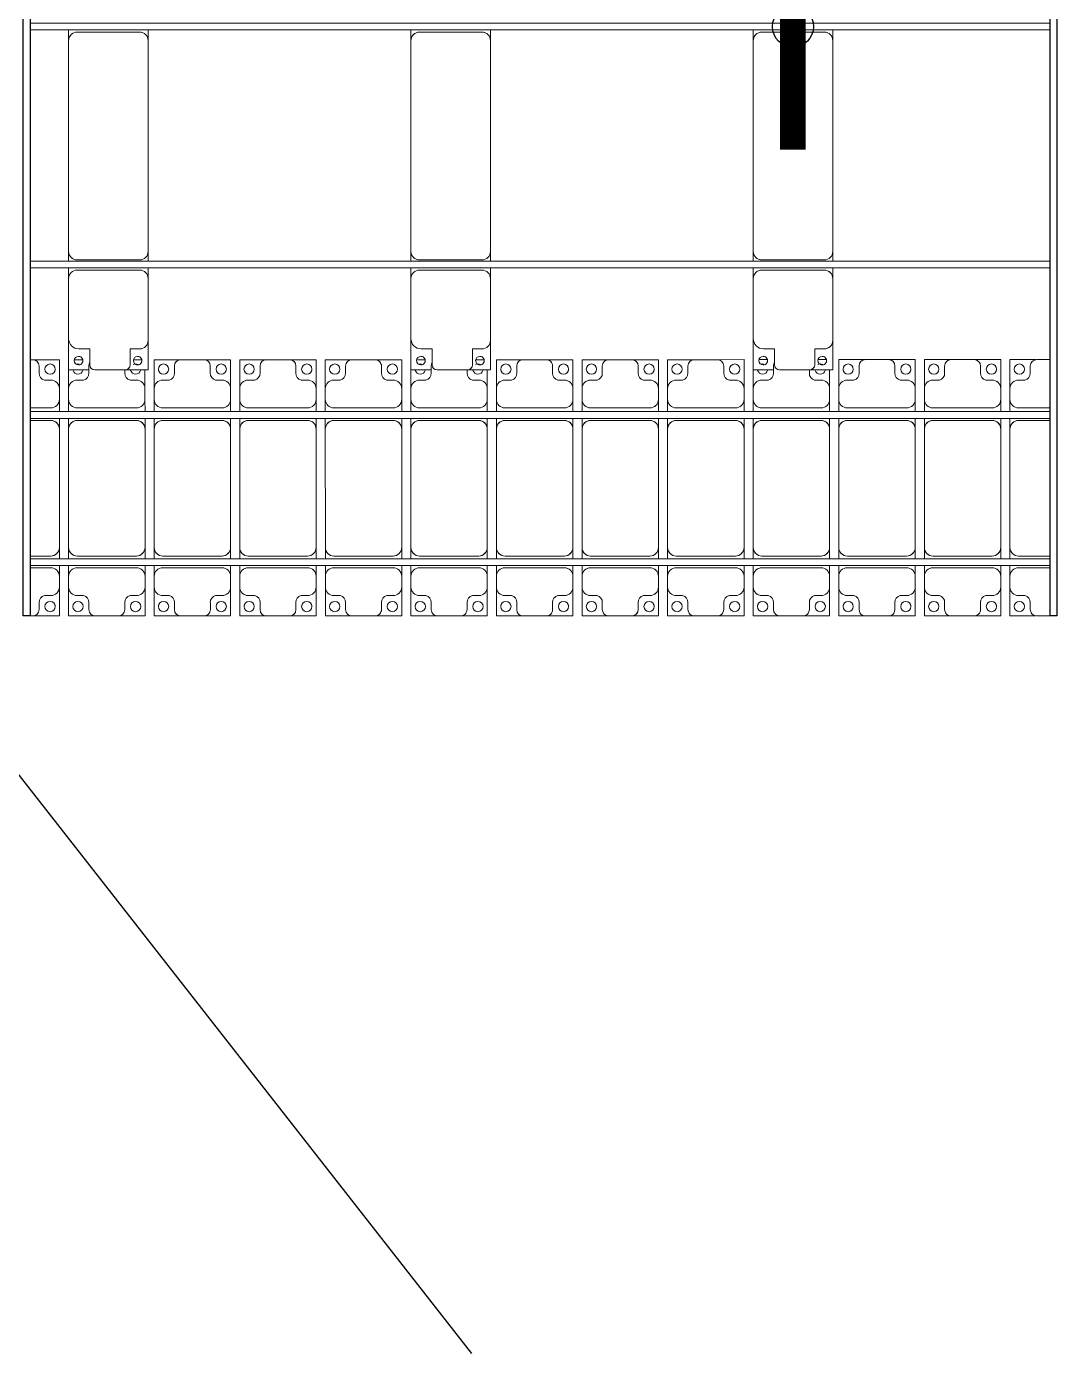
# Model space of a CAD drawing. Header units: millimetres. Extents: x -496478 to -186190, y -204059 to -87354.
# Drawn here: x -477212 to -471212, y -204059 to -196310 of the extents above; entities that cross this region are included whole.
import ezdxf

# ---------------------------------------------------------------- set-up
doc = ezdxf.new("R2010")
doc.units = ezdxf.units.MM
for name, color, linetype, lineweight in [('A-DETL-MBND', 5, 'Continuous', 9), ('A-GENM', 13, 'Continuous', 9), ('S-BEAM', 12, 'Continuous', 9)]:
    doc.layers.add(name, color=color, linetype=linetype, lineweight=lineweight)
doc.layers.add('GC-DAY NEO', color=5, linetype='Continuous')
doc.layers.add('GC-HOP 40x60 GIA CUONG', color=1, linetype='Continuous')

# ---------------------------------------------------------------- blocks, each defined once
blk = doc.blocks.new('Dai phaodi lai - DẢI PHAO ĐI LẠI-20747-BỐ TRÍ KHUNG KẾT CẤU BÈ PIN 01')
at = {"layer": 'A-DETL-MBND', "color": 8}
for p, q in [((11566.9, 748.4), (11551.5, 748.4)), ((11566.9, 748.4), (11723.2, 748.4)), ((11604.9, 670.7), (11604.9, 710.4)), ((11723.2, 748.4), (11723.2, 579.3)), ((11810.6, 748.4), (11860.3, 748.4)), ((11895.1, 710.4), (11895.1, 670.7)), ((12155.5, 748.4), (12204.8, 748.4)), ((12276.8, 748.4), (12433.1, 748.4)), ((12276.8, 579.3), (12276.8, 748.4)), ((12395.1, 710.4), (12395.1, 670.7)), ((12566.9, 748.4), (12433.1, 748.4)), ((12566.9, 748.4), (12723.2, 748.4)), ((12604.9, 670.7), (12604.9, 710.4)), ((12723.2, 748.4), (12723.2, 579.3)), ((12776.8, 748.4), (12933.1, 748.4)), ((12776.8, 579.3), (12776.8, 748.4)), ((12895.1, 710.4), (12895.1, 670.7)), ((13066.9, 748.4), (12933.1, 748.4)), ((13066.9, 748.4), (13223.2, 748.4)), ((13104.9, 670.7), (13104.9, 710.4)), ((13223.2, 748.4), (13223.2, 579.3)), ((13276.8, 748.4), (13433.1, 748.4)), ((13276.8, 579.3), (13276.8, 748.4)), ((13395.1, 710.4), (13395.1, 670.7)), ((13566.9, 748.4), (13433.1, 748.4)), ((13566.9, 748.4), (13723.2, 748.4)), ((13604.9, 670.7), (13604.9, 710.4)), ((13723.2, 748.4), (13723.2, 579.3)), ((13815.5, 748.4), (13860.3, 748.4)), ((13895.1, 710.4), (13895.1, 670.7)), ((14155.5, 748.4), (14204.8, 748.4)), ((14276.8, 748.4), (14433.1, 748.4)), ((14276.8, 579.3), (14276.8, 748.4)), ((14395.1, 710.4), (14395.1, 670.7)), ((14566.9, 748.4), (14433.1, 748.4)), ((14566.9, 748.4), (14723.2, 748.4)), ((14604.9, 670.7), (14604.9, 710.4)), ((14723.2, 748.4), (14723.2, 579.3)), ((14776.8, 748.4), (14933.1, 748.4)), ((14776.8, 579.3), (14776.8, 748.4)), ((14895.1, 710.4), (14895.1, 670.7)), ((15066.9, 748.4), (14933.1, 748.4)), ((15066.9, 748.4), (15223.2, 748.4)), ((15104.9, 670.7), (15104.9, 710.4)), ((15223.2, 748.4), (15223.2, 579.3)), ((15276.8, 748.4), (15433.1, 748.4)), ((15276.8, 579.3), (15276.8, 748.4)), ((15395.1, 710.4), (15395.1, 670.7)), ((15566.9, 748.4), (15433.1, 748.4)), ((15566.9, 748.4), (15723.2, 748.4)), ((15604.9, 670.7), (15604.9, 710.4)), ((15723.2, 748.4), (15723.2, 579.3)), ((15810.6, 748.4), (15860.3, 748.4)), ((15895.1, 710.4), (15895.1, 670.7)), ((16155.5, 748.4), (16204.8, 748.4)), ((16276.8, 748.4), (16433.1, 748.4)), ((16276.8, 579.3), (16276.8, 748.4)), ((16395.1, 710.4), (16395.1, 670.7)), ((16566.9, 748.4), (16433.1, 748.4)), ((16566.9, 748.4), (16723.2, 748.4)), ((16604.9, 670.7), (16604.9, 710.4)), ((16723.2, 748.4), (16723.2, 579.3)), ((16776.8, 748.4), (16933.1, 748.4)), ((16776.8, 579.3), (16776.8, 748.4)), ((16895.1, 710.4), (16895.1, 670.7)), ((17066.9, 748.4), (16933.1, 748.4)), ((17066.9, 748.4), (17223.2, 748.4)), ((17104.9, 670.7), (17104.9, 710.4)), ((17223.2, 748.4), (17223.2, 579.3)), ((17276.8, 748.4), (17428.8, 748.4)), ((17276.8, 579.3), (17276.8, 748.4)), ((17395.1, 710.4), (17395.1, 670.7)), ((17511.5, 748.4), (17433.1, 748.4)), ((11673.2, 629.3), (11635.7, 629.3)), ((11776.8, 579.3), (11776.8, 689.1)), ((11864.3, 629.3), (11826.8, 629.3)), ((12104.9, 670.7), (12104.9, 689.1)), ((12173.2, 629.3), (12135.7, 629.3)), ((12223.2, 690.5), (12223.2, 579.3)), ((12364.3, 629.3), (12326.8, 629.3)), ((12673.2, 629.3), (12635.7, 629.3)), ((12864.3, 629.3), (12826.8, 629.3)), ((13173.2, 629.3), (13135.7, 629.3)), ((13364.3, 629.3), (13326.8, 629.3)), ((13673.2, 629.3), (13635.7, 629.3)), ((13776.8, 579.3), (13776.8, 689.1)), ((13864.3, 629.3), (13826.8, 629.3)), ((14104.9, 670.7), (14104.9, 689.1)), ((14173.2, 629.3), (14135.7, 629.3)), ((14223.2, 690.5), (14223.2, 579.3)), ((14364.3, 629.3), (14326.8, 629.3)), ((14673.2, 629.3), (14635.7, 629.3)), ((14864.3, 629.3), (14826.8, 629.3)), ((15173.2, 629.3), (15135.7, 629.3)), ((15364.3, 629.3), (15326.8, 629.3)), ((15673.2, 629.3), (15635.7, 629.3)), ((15776.8, 579.3), (15776.8, 689.1)), ((15864.3, 629.3), (15826.8, 629.3)), ((16104.9, 670.7), (16104.9, 689.1)), ((16173.2, 629.3), (16135.7, 629.3)), ((16223.2, 690.5), (16223.2, 579.3)), ((16364.3, 629.3), (16326.8, 629.3)), ((16673.2, 629.3), (16635.7, 629.3)), ((16864.3, 629.3), (16826.8, 629.3)), ((17173.2, 629.3), (17135.7, 629.3)), ((17364.3, 629.3), (17326.8, 629.3)), ((11723.2, 516.7), (11723.2, 579.3)), ((11776.8, 579.3), (11776.8, 516.7)), ((12223.2, 516.7), (12223.2, 579.3)), ((12276.8, 579.3), (12276.8, 516.7)), ((12723.2, 516.7), (12723.2, 579.3)), ((12776.8, 579.3), (12776.8, 516.7)), ((13223.2, 516.7), (13223.2, 579.3)), ((13276.8, 579.3), (13276.8, 516.7)), ((13723.2, 516.7), (13723.2, 579.3)), ((13776.8, 579.3), (13776.8, 516.7)), ((14223.2, 516.7), (14223.2, 579.3)), ((14276.8, 579.3), (14276.8, 516.7)), ((14723.2, 516.7), (14723.2, 579.3)), ((14776.8, 579.3), (14776.8, 516.7)), ((15223.2, 516.7), (15223.2, 579.3)), ((15276.8, 579.3), (15276.8, 516.7)), ((15723.2, 516.7), (15723.2, 579.3)), ((15776.8, 579.3), (15776.8, 516.7)), ((16223.2, 516.7), (16223.2, 579.3)), ((16276.8, 579.3), (16276.8, 516.7)), ((16723.2, 516.7), (16723.2, 579.3)), ((16776.8, 579.3), (16776.8, 516.7)), ((17223.2, 516.7), (17223.2, 579.3)), ((17276.8, 579.3), (17276.8, 516.7)), ((11551.5, 466.7), (11673.2, 466.7)), ((11723.2, 516.7), (11723.2, 445.6)), ((11776.8, 445.6), (11776.8, 516.7)), ((11826.8, 466.7), (12173.2, 466.7)), ((12223.2, 516.7), (12223.2, 445.6)), ((12276.8, 445.6), (12276.8, 516.7)), ((12326.8, 466.7), (12673.2, 466.7)), ((12723.2, 516.7), (12723.2, 445.6)), ((12776.8, 445.6), (12776.8, 516.7)), ((12826.8, 466.7), (13173.2, 466.7)), ((13223.2, 516.7), (13223.2, 445.6)), ((13276.8, 445.6), (13276.8, 516.7)), ((13326.8, 466.7), (13673.2, 466.7)), ((13723.2, 516.7), (13723.2, 445.6)), ((13776.8, 445.6), (13776.8, 516.7)), ((13826.8, 466.7), (14173.2, 466.7)), ((14223.2, 516.7), (14223.2, 445.6)), ((14276.8, 445.6), (14276.8, 516.7)), ((14326.8, 466.7), (14673.2, 466.7)), ((14723.2, 516.7), (14723.2, 445.6)), ((14776.8, 445.6), (14776.8, 516.7)), ((14826.8, 466.7), (15173.2, 466.7)), ((15223.2, 516.7), (15223.2, 445.6)), ((15276.8, 445.6), (15276.8, 516.7)), ((15326.8, 466.7), (15673.2, 466.7)), ((15723.2, 516.7), (15723.2, 445.6)), ((15776.8, 445.6), (15776.8, 516.7)), ((15826.8, 466.7), (16173.2, 466.7)), ((16223.2, 516.7), (16223.2, 445.6)), ((16276.8, 445.6), (16276.8, 516.7)), ((16326.8, 466.7), (16673.2, 466.7)), ((16723.2, 516.7), (16723.2, 445.6)), ((16776.8, 445.6), (16776.8, 516.7)), ((16826.8, 466.7), (17173.2, 466.7)), ((17223.2, 516.7), (17223.2, 445.6)), ((17276.8, 445.6), (17276.8, 516.7)), ((17326.8, 466.7), (17511.5, 466.7)), ((11673.2, 393.3), (11551.5, 393.3)), ((11723.2, 405.6), (11723.2, 343.3)), ((11776.8, 343.3), (11776.8, 405.6)), ((12173.2, 393.3), (11826.8, 393.3)), ((12223.2, 405.6), (12223.2, 343.3)), ((12276.8, 343.3), (12276.8, 405.6)), ((12673.2, 393.3), (12326.8, 393.3)), ((12723.2, 405.6), (12723.2, 343.3)), ((12776.8, 343.3), (12776.8, 405.6)), ((13173.2, 393.3), (12826.8, 393.3)), ((13223.2, 405.6), (13223.2, 343.3)), ((13276.8, 343.3), (13276.8, 405.6)), ((13673.2, 393.3), (13326.8, 393.3)), ((13723.2, 405.6), (13723.2, 343.3)), ((13776.8, 343.3), (13776.8, 405.6)), ((14173.2, 393.3), (13826.8, 393.3)), ((14223.2, 405.6), (14223.2, 343.3)), ((14276.8, 343.3), (14276.8, 405.6)), ((14673.2, 393.3), (14326.8, 393.3)), ((14723.2, 405.6), (14723.2, 343.3)), ((14776.8, 343.3), (14776.8, 405.6)), ((15173.2, 393.3), (14826.8, 393.3)), ((15223.2, 405.6), (15223.2, 343.3)), ((15276.8, 343.3), (15276.8, 405.6)), ((15673.2, 393.3), (15326.8, 393.3)), ((15723.2, 405.6), (15723.2, 343.3)), ((15776.8, 343.3), (15776.8, 405.6)), ((16173.2, 393.3), (15826.8, 393.3)), ((16223.2, 405.6), (16223.2, 343.3)), ((16276.8, 343.3), (16276.8, 405.6)), ((16673.2, 393.3), (16326.8, 393.3)), ((16723.2, 405.6), (16723.2, 343.3)), ((16776.8, 343.3), (16776.8, 405.6)), ((17173.2, 393.3), (16826.8, 393.3)), ((17223.2, 405.6), (17223.2, 343.3)), ((17276.8, 343.3), (17276.8, 405.6)), ((17511.5, 393.3), (17326.8, 393.3)), ((11723.2, -348.3), (11723.2, 343.3)), ((11776.8, 343.3), (11776.8, -348.3)), ((12223.2, -348.3), (12223.2, 343.3)), ((12276.8, 343.3), (12276.8, -348.3)), ((12723.2, -348.3), (12723.2, 343.3)), ((12776.8, 343.3), (12776.8, -348.3)), ((13223.2, -348.3), (13223.2, 343.3)), ((13276.8, 343.3), (13276.8, -348.3)), ((13723.2, -348.3), (13723.2, 343.3)), ((13776.8, 343.3), (13776.8, -348.3)), ((14223.2, -348.3), (14223.2, 343.3)), ((14276.8, 343.3), (14276.8, -348.3)), ((14723.2, -348.3), (14723.2, 343.3)), ((14776.8, 343.3), (14776.8, -348.3)), ((15223.2, -348.3), (15223.2, 343.3)), ((15276.8, 343.3), (15276.8, -348.3)), ((15723.2, -348.3), (15723.2, 343.3)), ((15776.8, 343.3), (15776.8, -348.3)), ((16223.2, -348.3), (16223.2, 343.3)), ((16276.8, 343.3), (16276.8, -348.3)), ((16723.2, -348.3), (16723.2, 343.3)), ((16776.8, 343.3), (16776.8, -348.3)), ((17223.2, -348.3), (17223.2, 343.3)), ((17276.8, 343.3), (17276.8, -348.3)), ((11723.2, -348.3), (11723.2, -414.4)), ((11776.8, -414.4), (11776.8, -348.3)), ((12223.2, -348.3), (12223.2, -414.4)), ((12276.8, -414.4), (12276.8, -348.3)), ((12723.2, -348.3), (12723.2, -414.4)), ((12776.8, -414.4), (12776.8, -348.3)), ((13223.2, -348.3), (13223.2, -414.4)), ((13276.8, -414.4), (13276.8, -348.3)), ((13723.2, -348.3), (13723.2, -414.4)), ((13776.8, -414.4), (13776.8, -348.3)), ((14223.2, -348.3), (14223.2, -414.4)), ((14276.8, -414.4), (14276.8, -348.3)), ((14723.2, -348.3), (14723.2, -414.4)), ((14776.8, -414.4), (14776.8, -348.3)), ((15223.2, -348.3), (15223.2, -414.4)), ((15276.8, -414.4), (15276.8, -348.3)), ((15723.2, -348.3), (15723.2, -414.4)), ((15776.8, -414.4), (15776.8, -348.3)), ((16223.2, -348.3), (16223.2, -414.4)), ((16276.8, -414.4), (16276.8, -348.3)), ((16723.2, -348.3), (16723.2, -414.4)), ((16776.8, -414.4), (16776.8, -348.3)), ((17223.2, -348.3), (17223.2, -414.4)), ((17276.8, -414.4), (17276.8, -348.3)), ((11551.5, -398.3), (11673.2, -398.3)), ((11723.2, -454.4), (11723.2, -516.7)), ((11776.8, -516.7), (11776.8, -454.4)), ((11826.8, -398.3), (12173.2, -398.3)), ((12223.2, -454.4), (12223.2, -516.7)), ((12276.8, -516.7), (12276.8, -454.4)), ((12326.8, -398.3), (12673.2, -398.3)), ((12723.2, -454.4), (12723.2, -516.7)), ((12776.8, -516.7), (12776.8, -454.4)), ((12826.8, -398.3), (13173.2, -398.3)), ((13223.2, -454.4), (13223.2, -516.7)), ((13276.8, -516.7), (13276.8, -454.4)), ((13326.8, -398.3), (13673.2, -398.3)), ((13723.2, -454.4), (13723.2, -516.7)), ((13776.8, -516.7), (13776.8, -454.4)), ((13826.8, -398.3), (14173.2, -398.3)), ((14223.2, -454.4), (14223.2, -516.7)), ((14276.8, -516.7), (14276.8, -454.4)), ((14326.8, -398.3), (14673.2, -398.3)), ((14723.2, -454.4), (14723.2, -516.7)), ((14776.8, -516.7), (14776.8, -454.4)), ((14826.8, -398.3), (15173.2, -398.3)), ((15223.2, -454.4), (15223.2, -516.7)), ((15276.8, -516.7), (15276.8, -454.4)), ((15326.8, -398.3), (15673.2, -398.3)), ((15723.2, -454.4), (15723.2, -516.7)), ((15776.8, -516.7), (15776.8, -454.4)), ((15826.8, -398.3), (16173.2, -398.3)), ((16223.2, -454.4), (16223.2, -516.7)), ((16276.8, -516.7), (16276.8, -454.4)), ((16326.8, -398.3), (16673.2, -398.3)), ((16723.2, -454.4), (16723.2, -516.7)), ((16776.8, -516.7), (16776.8, -454.4)), ((16826.8, -398.3), (17173.2, -398.3)), ((17223.2, -454.4), (17223.2, -516.7)), ((17276.8, -516.7), (17276.8, -454.4)), ((17326.8, -398.3), (17511.5, -398.3)), ((11673.2, -466.7), (11551.5, -466.7)), ((11723.2, -579.3), (11723.2, -516.7)), ((11776.8, -516.7), (11776.8, -579.3)), ((12173.2, -466.7), (11826.8, -466.7)), ((12223.2, -579.3), (12223.2, -516.7)), ((12276.8, -516.7), (12276.8, -579.3)), ((12673.2, -466.7), (12326.8, -466.7)), ((12723.2, -579.3), (12723.2, -516.7)), ((12776.8, -516.7), (12776.8, -579.3)), ((13173.2, -466.7), (12826.8, -466.7)), ((13223.2, -579.3), (13223.2, -516.7)), ((13276.8, -516.7), (13276.8, -579.3)), ((13673.2, -466.7), (13326.8, -466.7)), ((13723.2, -579.3), (13723.2, -516.7)), ((13776.8, -516.7), (13776.8, -579.3)), ((14173.2, -466.7), (13826.8, -466.7)), ((14223.2, -579.3), (14223.2, -516.7)), ((14276.8, -516.7), (14276.8, -579.3)), ((14673.2, -466.7), (14326.8, -466.7)), ((14723.2, -579.3), (14723.2, -516.7)), ((14776.8, -516.7), (14776.8, -579.3)), ((15173.2, -466.7), (14826.8, -466.7)), ((15223.2, -579.3), (15223.2, -516.7)), ((15276.8, -516.7), (15276.8, -579.3)), ((15673.2, -466.7), (15326.8, -466.7)), ((15723.2, -579.3), (15723.2, -516.7)), ((15776.8, -516.7), (15776.8, -579.3)), ((16173.2, -466.7), (15826.8, -466.7)), ((16223.2, -579.3), (16223.2, -516.7)), ((16276.8, -516.7), (16276.8, -579.3)), ((16673.2, -466.7), (16326.8, -466.7)), ((16723.2, -579.3), (16723.2, -516.7)), ((16776.8, -516.7), (16776.8, -579.3)), ((17173.2, -466.7), (16826.8, -466.7)), ((17223.2, -579.3), (17223.2, -516.7)), ((17276.8, -516.7), (17276.8, -579.3)), ((17511.5, -466.7), (17326.8, -466.7)), ((11723.2, -579.3), (11723.2, -748.4)), ((11776.8, -748.4), (11776.8, -579.3)), ((12223.2, -579.3), (12223.2, -748.4)), ((12276.8, -748.4), (12276.8, -579.3)), ((12723.2, -579.3), (12723.2, -748.4)), ((12776.8, -748.4), (12776.8, -579.3)), ((13223.2, -579.3), (13223.2, -748.4)), ((13276.8, -748.4), (13276.8, -579.3)), ((13723.2, -579.3), (13723.2, -748.4)), ((13776.8, -748.4), (13776.8, -579.3)), ((14223.2, -579.3), (14223.2, -748.4)), ((14276.8, -748.4), (14276.8, -579.3)), ((14723.2, -579.3), (14723.2, -748.4)), ((14776.8, -748.4), (14776.8, -579.3)), ((15223.2, -579.3), (15223.2, -748.4)), ((15276.8, -748.4), (15276.8, -579.3)), ((15723.2, -579.3), (15723.2, -748.4)), ((15776.8, -748.4), (15776.8, -579.3)), ((16223.2, -579.3), (16223.2, -748.4)), ((16276.8, -748.4), (16276.8, -579.3)), ((16723.2, -579.3), (16723.2, -748.4)), ((16776.8, -748.4), (16776.8, -579.3)), ((17223.2, -579.3), (17223.2, -748.4)), ((17276.8, -748.4), (17276.8, -579.3)), ((11604.9, -710.4), (11604.9, -670.7)), ((11635.7, -629.3), (11673.2, -629.3)), ((11826.8, -629.3), (11864.3, -629.3)), ((11895.1, -670.7), (11895.1, -710.4)), ((12104.9, -710.4), (12104.9, -670.7)), ((12135.7, -629.3), (12173.2, -629.3)), ((12326.8, -629.3), (12364.3, -629.3)), ((12395.1, -670.7), (12395.1, -710.4)), ((12604.9, -710.4), (12604.9, -670.7)), ((12635.7, -629.3), (12673.2, -629.3)), ((12826.8, -629.3), (12864.3, -629.3)), ((12895.1, -670.7), (12895.1, -710.4)), ((13104.9, -710.4), (13104.9, -670.7)), ((13135.7, -629.3), (13173.2, -629.3)), ((13326.8, -629.3), (13364.3, -629.3)), ((13395.1, -670.7), (13395.1, -710.4)), ((13604.9, -710.4), (13604.9, -670.7)), ((13635.7, -629.3), (13673.2, -629.3)), ((13826.8, -629.3), (13864.3, -629.3)), ((13895.1, -670.7), (13895.1, -710.4)), ((14104.9, -710.4), (14104.9, -670.7)), ((14135.7, -629.3), (14173.2, -629.3)), ((14326.8, -629.3), (14364.3, -629.3)), ((14395.1, -670.7), (14395.1, -710.4)), ((14604.9, -710.4), (14604.9, -670.7)), ((14635.7, -629.3), (14673.2, -629.3)), ((14826.8, -629.3), (14864.3, -629.3)), ((14895.1, -670.7), (14895.1, -710.4)), ((15104.9, -710.4), (15104.9, -670.7)), ((15135.7, -629.3), (15173.2, -629.3)), ((15326.8, -629.3), (15364.3, -629.3)), ((15395.1, -670.7), (15395.1, -710.4)), ((15604.9, -710.4), (15604.9, -670.7)), ((15635.7, -629.3), (15673.2, -629.3)), ((15826.8, -629.3), (15864.3, -629.3)), ((15895.1, -670.7), (15895.1, -710.4)), ((16104.9, -710.4), (16104.9, -670.7)), ((16135.7, -629.3), (16173.2, -629.3)), ((16326.8, -629.3), (16364.3, -629.3)), ((16395.1, -670.7), (16395.1, -710.4)), ((16604.9, -710.4), (16604.9, -670.7)), ((16635.7, -629.3), (16673.2, -629.3)), ((16826.8, -629.3), (16864.3, -629.3)), ((16895.1, -670.7), (16895.1, -710.4)), ((17104.9, -710.4), (17104.9, -670.7)), ((17135.7, -629.3), (17173.2, -629.3)), ((17326.8, -629.3), (17364.3, -629.3)), ((17395.1, -670.7), (17395.1, -710.4)), ((11551.5, -748.4), (11566.9, -748.4)), ((11723.2, -748.4), (11566.9, -748.4)), ((11933.1, -748.4), (11776.8, -748.4)), ((11933.1, -748.4), (12066.9, -748.4)), ((12223.2, -748.4), (12066.9, -748.4)), ((12433.1, -748.4), (12276.8, -748.4)), ((12433.1, -748.4), (12566.9, -748.4)), ((12723.2, -748.4), (12566.9, -748.4)), ((12933.1, -748.4), (12776.8, -748.4)), ((12933.1, -748.4), (13066.9, -748.4)), ((13223.2, -748.4), (13066.9, -748.4)), ((13433.1, -748.4), (13276.8, -748.4)), ((13433.1, -748.4), (13566.9, -748.4)), ((13723.2, -748.4), (13566.9, -748.4)), ((13933.1, -748.4), (13776.8, -748.4)), ((13933.1, -748.4), (14066.9, -748.4)), ((14223.2, -748.4), (14066.9, -748.4)), ((14433.1, -748.4), (14276.8, -748.4)), ((14433.1, -748.4), (14566.9, -748.4)), ((14723.2, -748.4), (14566.9, -748.4)), ((14933.1, -748.4), (14776.8, -748.4)), ((14933.1, -748.4), (15066.9, -748.4)), ((15223.2, -748.4), (15066.9, -748.4)), ((15433.1, -748.4), (15276.8, -748.4)), ((15433.1, -748.4), (15566.9, -748.4)), ((15723.2, -748.4), (15566.9, -748.4)), ((15933.1, -748.4), (15776.8, -748.4)), ((15933.1, -748.4), (16066.9, -748.4)), ((16223.2, -748.4), (16066.9, -748.4)), ((16433.1, -748.4), (16276.8, -748.4)), ((16433.1, -748.4), (16566.9, -748.4)), ((16723.2, -748.4), (16566.9, -748.4)), ((16933.1, -748.4), (16776.8, -748.4)), ((16933.1, -748.4), (17066.9, -748.4)), ((17223.2, -748.4), (17066.9, -748.4)), ((17428.8, -748.4), (17276.8, -748.4)), ((17433.1, -748.4), (17511.5, -748.4))]:
    blk.add_line(p, q, dxfattribs=at)
for centre, radius, start, end in [((11566.9, 710.4), 38, 0, 90), ((11566.9, 710.4), 38, 30, 90), ((11668.4, 693.3), 30, 90, 270), ((11668.4, 693.3), 30, 270, 90), ((11831.6, 693.3), 30, 90, 105), ((11831.6, 693.3), 30, 75, 90), ((11933.1, 710.4), 38, 150.2202, 180), ((12168.4, 693.3), 30, 90, 120), ((12168.4, 693.3), 30, 60, 90), ((12331.6, 693.3), 30, 90, 270), ((12331.6, 693.3), 30, 270, 90), ((12433.1, 710.4), 38, 90, 180), ((12433.1, 710.4), 38, 90, 150), ((12566.9, 710.4), 38, 0, 90), ((12566.9, 710.4), 38, 30, 90), ((12668.4, 693.3), 30, 90, 270), ((12668.4, 693.3), 30, 270, 90), ((12831.6, 693.3), 30, 90, 270), ((12831.6, 693.3), 30, 270, 90), ((12933.1, 710.4), 38, 90, 180), ((12933.1, 710.4), 38, 90, 150), ((13066.9, 710.4), 38, 0, 90), ((13066.9, 710.4), 38, 30, 90), ((13168.4, 693.3), 30, 90, 270), ((13168.4, 693.3), 30, 270, 90), ((13331.6, 693.3), 30, 90, 270), ((13331.6, 693.3), 30, 270, 90), ((13433.1, 710.4), 38, 90, 180), ((13433.1, 710.4), 38, 90, 150), ((13566.9, 710.4), 38, 360, 90), ((13566.9, 710.4), 38, 30, 90), ((13668.4, 693.3), 30, 90, 270), ((13668.4, 693.3), 30, 270, 90), ((13831.6, 693.3), 30, 90, 105), ((13831.6, 693.3), 30, 75, 90), ((13933.1, 710.4), 38, 150.2202, 180), ((14168.4, 693.3), 30, 90, 120), ((14168.4, 693.3), 30, 60, 90), ((14331.6, 693.3), 30, 90, 270), ((14331.6, 693.3), 30, 270, 90), ((14433.1, 710.4), 38, 90, 180), ((14433.1, 710.4), 38, 90, 150), ((14566.9, 710.4), 38, 360, 90), ((14566.9, 710.4), 38, 30, 90), ((14668.4, 693.3), 30, 90, 270), ((14668.4, 693.3), 30, 270, 90), ((14831.6, 693.3), 30, 90, 270), ((14831.6, 693.3), 30, 270, 90), ((14933.1, 710.4), 38, 90, 180), ((14933.1, 710.4), 38, 90, 150), ((15066.9, 710.4), 38, 0, 90), ((15066.9, 710.4), 38, 30, 90), ((15168.4, 693.3), 30, 90, 270), ((15168.4, 693.3), 30, 270, 90), ((15331.6, 693.3), 30, 90, 270), ((15331.6, 693.3), 30, 270, 90), ((15433.1, 710.4), 38, 90, 180), ((15433.1, 710.4), 38, 90, 150), ((15566.9, 710.4), 38, 0, 90), ((15566.9, 710.4), 38, 30, 90), ((15668.4, 693.3), 30, 90, 270), ((15668.4, 693.3), 30, 270, 90), ((15831.6, 693.3), 30, 90, 106.92228), ((15831.6, 693.3), 30, 75, 90), ((15933.1, 710.4), 38, 150.2202, 180), ((16168.4, 693.3), 30, 90, 120), ((16168.4, 693.3), 30, 60, 90), ((16331.6, 693.3), 30, 90, 270), ((16331.6, 693.3), 30, 270, 90), ((16433.1, 710.4), 38, 90, 180), ((16433.1, 710.4), 38, 90, 150), ((16566.9, 710.4), 38, 0, 90), ((16566.9, 710.4), 38, 30, 90), ((16668.4, 693.3), 30, 90, 270), ((16668.4, 693.3), 30, 270, 90), ((16831.6, 693.3), 30, 90, 270), ((16831.6, 693.3), 30, 270, 90), ((16933.1, 710.4), 38, 90, 180), ((16933.1, 710.4), 38, 90, 150), ((17066.9, 710.4), 38, 0, 90), ((17066.9, 710.4), 38, 30, 90), ((17168.4, 693.3), 30, 90, 270), ((17168.4, 693.3), 30, 270, 90), ((17331.6, 693.3), 30, 90, 270), ((17331.6, 693.3), 30, 270, 90), ((17433.1, 710.4), 38, 90, 180), ((17433.1, 710.4), 38, 96.50402, 150), ((11644.8, 668.2), 40, 176.49193, 256.81146), ((11673.2, 579.3), 50, 360, 90), ((11673.2, 579.3), 50, 45, 90), ((11668.4, 693.3), 30, 345, 0), ((11826.8, 579.3), 50, 90, 180), ((11826.8, 579.3), 50, 90, 135), ((11831.6, 693.3), 30, 195, 270), ((11831.6, 693.3), 30, 270, 345), ((11855.2, 668.2), 40, 283.18854, 3.50807), ((12144.8, 668.2), 40, 176.49193, 256.81146), ((12168.4, 693.3), 30, 195, 270), ((12168.4, 693.3), 30, 270, 345), ((12173.2, 579.3), 50, 360, 90), ((12173.2, 579.3), 50, 45, 90), ((12326.8, 579.3), 50, 90, 180), ((12326.8, 579.3), 50, 90, 135), ((12331.6, 693.3), 30, 180, 195), ((12355.2, 668.2), 40, 283.18854, 3.50807), ((12644.8, 668.2), 40, 176.49193, 256.81146), ((12673.2, 579.3), 50, 0, 90), ((12673.2, 579.3), 50, 45, 90), ((12668.4, 693.3), 30, 345, 0), ((12826.8, 579.3), 50, 90, 180), ((12826.8, 579.3), 50, 90, 135), ((12831.6, 693.3), 30, 180, 195), ((12855.2, 668.2), 40, 283.18854, 3.50807), ((13144.8, 668.2), 40, 176.49193, 256.81146), ((13173.2, 579.3), 50, 360, 90), ((13173.2, 579.3), 50, 45, 90), ((13168.4, 693.3), 30, 345, 0), ((13326.8, 579.3), 50, 90, 180), ((13326.8, 579.3), 50, 90, 135), ((13331.6, 693.3), 30, 180, 195), ((13355.2, 668.2), 40, 283.18854, 3.50807), ((13644.8, 668.2), 40, 176.49193, 256.81146), ((13673.2, 579.3), 50, 0, 90), ((13673.2, 579.3), 50, 45, 90), ((13668.4, 693.3), 30, 345, 0), ((13826.8, 579.3), 50, 90, 180), ((13826.8, 579.3), 50, 90, 135), ((13831.6, 693.3), 30, 195, 270), ((13831.6, 693.3), 30, 270, 345), ((13855.2, 668.2), 40, 283.18854, 3.50807), ((14144.8, 668.2), 40, 176.49193, 256.81146), ((14168.4, 693.3), 30, 195, 270), ((14168.4, 693.3), 30, 270, 345), ((14173.2, 579.3), 50, 0, 90), ((14173.2, 579.3), 50, 45, 90), ((14326.8, 579.3), 50, 90, 180), ((14326.8, 579.3), 50, 90, 135), ((14331.6, 693.3), 30, 180, 195), ((14355.2, 668.2), 40, 283.18854, 3.50807), ((14644.8, 668.2), 40, 176.49193, 256.81146), ((14673.2, 579.3), 50, 0, 90), ((14673.2, 579.3), 50, 45, 90), ((14668.4, 693.3), 30, 345, 0), ((14826.8, 579.3), 50, 90, 180), ((14826.8, 579.3), 50, 90, 135), ((14831.6, 693.3), 30, 180, 195), ((14855.2, 668.2), 40, 283.18854, 3.50807), ((15144.8, 668.2), 40, 176.49193, 256.81146), ((15173.2, 579.3), 50, 360, 90), ((15173.2, 579.3), 50, 45, 90), ((15168.4, 693.3), 30, 345, 0), ((15326.8, 579.3), 50, 90, 180), ((15326.8, 579.3), 50, 90, 135), ((15331.6, 693.3), 30, 180, 195), ((15355.2, 668.2), 40, 283.18854, 3.50807), ((15644.8, 668.2), 40, 176.49193, 256.81146), ((15673.2, 579.3), 50, 360, 90), ((15673.2, 579.3), 50, 45, 90), ((15668.4, 693.3), 30, 345, 0), ((15826.8, 579.3), 50, 90, 180), ((15826.8, 579.3), 50, 94.46727, 135), ((15831.6, 693.3), 30, 195, 270), ((15831.6, 693.3), 30, 270, 345), ((15855.2, 668.2), 40, 283.18854, 3.50807), ((16144.8, 668.2), 40, 176.49193, 256.81146), ((16168.4, 693.3), 30, 195, 270), ((16168.4, 693.3), 30, 270, 345), ((16173.2, 579.3), 50, 0, 90), ((16173.2, 579.3), 50, 45, 90), ((16326.8, 579.3), 50, 90, 180), ((16326.8, 579.3), 50, 90, 135), ((16331.6, 693.3), 30, 180, 195), ((16355.2, 668.2), 40, 283.18854, 3.50807), ((16644.8, 668.2), 40, 176.49193, 256.81146), ((16673.2, 579.3), 50, 0, 90), ((16673.2, 579.3), 50, 45, 90), ((16668.4, 693.3), 30, 345, 0), ((16826.8, 579.3), 50, 90, 180), ((16826.8, 579.3), 50, 90, 135), ((16831.6, 693.3), 30, 180, 195), ((16855.2, 668.2), 40, 283.18854, 3.50807), ((17144.8, 668.2), 40, 176.49193, 256.81146), ((17173.2, 579.3), 50, 0, 90), ((17173.2, 579.3), 50, 45, 90), ((17168.4, 693.3), 30, 345, 0), ((17326.8, 579.3), 50, 90, 180), ((17326.8, 579.3), 50, 90, 135), ((17331.6, 693.3), 30, 180, 195), ((17355.2, 668.2), 40, 283.18854, 3.50807), ((11673.2, 516.7), 50, 270, 0), ((11673.2, 516.7), 50, 270, 315), ((11826.8, 516.7), 50, 180, 270), ((11826.8, 516.7), 50, 225, 270), ((12173.2, 516.7), 50, 270, 360), ((12173.2, 516.7), 50, 270, 315), ((12326.8, 516.7), 50, 180, 270), ((12326.8, 516.7), 50, 225, 270), ((12673.2, 516.7), 50, 270, 360), ((12673.2, 516.7), 50, 270, 315), ((12826.8, 516.7), 50, 180, 270), ((12826.8, 516.7), 50, 225, 270), ((13173.2, 516.7), 50, 270, 360), ((13173.2, 516.7), 50, 270, 315), ((13326.8, 516.7), 50, 180, 270), ((13326.8, 516.7), 50, 225, 270), ((13673.2, 516.7), 50, 270, 0), ((13673.2, 516.7), 50, 270, 315), ((13826.8, 516.7), 50, 180, 270), ((13826.8, 516.7), 50, 225, 270), ((14173.2, 516.7), 50, 270, 0), ((14173.2, 516.7), 50, 270, 315), ((14326.8, 516.7), 50, 180, 270), ((14326.8, 516.7), 50, 225, 270), ((14673.2, 516.7), 50, 270, 0), ((14673.2, 516.7), 50, 270, 315), ((14826.8, 516.7), 50, 180, 270), ((14826.8, 516.7), 50, 225, 270), ((15173.2, 516.7), 50, 270, 360), ((15173.2, 516.7), 50, 270, 315), ((15326.8, 516.7), 50, 180, 270), ((15326.8, 516.7), 50, 225, 270), ((15673.2, 516.7), 50, 270, 360), ((15673.2, 516.7), 50, 270, 315), ((15826.8, 516.7), 50, 180, 270), ((15826.8, 516.7), 50, 225, 265.53025), ((16173.2, 516.7), 50, 270, 0), ((16173.2, 516.7), 50, 270, 315), ((16326.8, 516.7), 50, 180, 270), ((16326.8, 516.7), 50, 225, 270), ((16673.2, 516.7), 50, 270, 0), ((16673.2, 516.7), 50, 270, 315), ((16826.8, 516.7), 50, 180, 270), ((16826.8, 516.7), 50, 225, 270), ((17173.2, 516.7), 50, 270, 0), ((17173.2, 516.7), 50, 270, 315), ((17326.8, 516.7), 50, 180, 270), ((17326.8, 516.7), 50, 225, 270), ((11673.2, 343.3), 50, 360, 90), ((11673.2, 343.3), 50, 30, 75), ((11826.8, 343.3), 50, 90, 180), ((11826.8, 343.3), 50, 112.06728, 180), ((12173.2, 343.3), 50, 360, 90), ((12173.2, 343.3), 50, 30, 75), ((12326.8, 343.3), 50, 90, 180), ((12326.8, 343.3), 50, 105, 180), ((12673.2, 343.3), 50, 360, 90), ((12673.2, 343.3), 50, 30, 75), ((12826.8, 343.3), 50, 90, 180), ((12826.8, 343.3), 50, 105, 180), ((13173.2, 343.3), 50, 360, 90), ((13173.2, 343.3), 50, 30, 75), ((13326.8, 343.3), 50, 90, 180), ((13326.8, 343.3), 50, 105, 180), ((13673.2, 343.3), 50, 360, 90), ((13673.2, 343.3), 50, 30, 75), ((13826.8, 343.3), 50, 90, 180), ((13826.8, 343.3), 50, 105, 180), ((14173.2, 343.3), 50, 360, 90), ((14173.2, 343.3), 50, 30, 75), ((14326.8, 343.3), 50, 90, 180), ((14326.8, 343.3), 50, 105, 180), ((14673.2, 343.3), 50, 360, 90), ((14673.2, 343.3), 50, 30, 75), ((14826.8, 343.3), 50, 90, 180), ((14826.8, 343.3), 50, 105, 180), ((15173.2, 343.3), 50, 360, 90), ((15173.2, 343.3), 50, 30, 75), ((15326.8, 343.3), 50, 90, 180), ((15326.8, 343.3), 50, 105, 180), ((15673.2, 343.3), 50, 360, 90), ((15673.2, 343.3), 50, 30, 75), ((15826.8, 343.3), 50, 90, 180), ((15826.8, 343.3), 50, 105, 180), ((16173.2, 343.3), 50, 360, 90), ((16173.2, 343.3), 50, 30, 75), ((16326.8, 343.3), 50, 90, 180), ((16326.8, 343.3), 50, 105, 180), ((16673.2, 343.3), 50, 360, 90), ((16673.2, 343.3), 50, 30, 75), ((16826.8, 343.3), 50, 90, 180), ((16826.8, 343.3), 50, 105, 180), ((17173.2, 343.3), 50, 360, 90), ((17173.2, 343.3), 50, 30, 75), ((17326.8, 343.3), 50, 90, 180), ((17326.8, 343.3), 50, 105, 180), ((11673.2, -348.3), 50, 270, 360), ((11673.2, -348.3), 50, 270, 345), ((11826.8, -348.3), 50, 180, 270), ((11826.8, -348.3), 50, 195, 240), ((12173.2, -348.3), 50, 270, 360), ((12173.2, -348.3), 50, 270, 345), ((12326.8, -348.3), 50, 180, 270), ((12326.8, -348.3), 50, 195, 240), ((12673.2, -348.3), 50, 270, 360), ((12673.2, -348.3), 50, 270, 345), ((12826.8, -348.3), 50, 180, 270), ((12826.8, -348.3), 50, 195, 240), ((13173.2, -348.3), 50, 270, 360), ((13173.2, -348.3), 50, 270, 345), ((13326.8, -348.3), 50, 180, 270), ((13326.8, -348.3), 50, 195, 240), ((13673.2, -348.3), 50, 270, 0), ((13673.2, -348.3), 50, 270, 345), ((13826.8, -348.3), 50, 180, 270), ((13826.8, -348.3), 50, 195, 240), ((14173.2, -348.3), 50, 270, 0), ((14173.2, -348.3), 50, 270, 345), ((14326.8, -348.3), 50, 180, 270), ((14326.8, -348.3), 50, 195, 240), ((14673.2, -348.3), 50, 270, 360), ((14673.2, -348.3), 50, 270, 345), ((14826.8, -348.3), 50, 180, 270), ((14826.8, -348.3), 50, 195, 240), ((15173.2, -348.3), 50, 270, 360), ((15173.2, -348.3), 50, 270, 345), ((15326.8, -348.3), 50, 180, 270), ((15326.8, -348.3), 50, 195, 240), ((15673.2, -348.3), 50, 270, 360), ((15673.2, -348.3), 50, 270, 345), ((15826.8, -348.3), 50, 180, 270), ((15826.8, -348.3), 50, 195, 240), ((16173.2, -348.3), 50, 270, 360), ((16173.2, -348.3), 50, 270, 345), ((16326.8, -348.3), 50, 180, 270), ((16326.8, -348.3), 50, 195, 240), ((16673.2, -348.3), 50, 270, 360), ((16673.2, -348.3), 50, 270, 345), ((16826.8, -348.3), 50, 180, 270), ((16826.8, -348.3), 50, 195, 240), ((17173.2, -348.3), 50, 270, 0), ((17173.2, -348.3), 50, 270, 345), ((17326.8, -348.3), 50, 180, 270), ((17326.8, -348.3), 50, 195, 240), ((11673.2, -516.7), 50, 360, 90), ((11673.2, -516.7), 50, 45, 90), ((11826.8, -516.7), 50, 90, 180), ((11826.8, -516.7), 50, 90, 135), ((12173.2, -516.7), 50, 360, 90), ((12173.2, -516.7), 50, 45, 90), ((12326.8, -516.7), 50, 90, 180), ((12326.8, -516.7), 50, 90, 135), ((12673.2, -516.7), 50, 360, 90), ((12673.2, -516.7), 50, 45, 90), ((12826.8, -516.7), 50, 90, 180), ((12826.8, -516.7), 50, 90, 135), ((13173.2, -516.7), 50, 360, 90), ((13173.2, -516.7), 50, 45, 90), ((13326.8, -516.7), 50, 90, 180), ((13326.8, -516.7), 50, 90, 135), ((13673.2, -516.7), 50, 360, 90), ((13673.2, -516.7), 50, 45, 90), ((13826.8, -516.7), 50, 90, 180), ((13826.8, -516.7), 50, 90, 135), ((14173.2, -516.7), 50, 0, 90), ((14173.2, -516.7), 50, 45, 90), ((14326.8, -516.7), 50, 90, 180), ((14326.8, -516.7), 50, 90, 135), ((14673.2, -516.7), 50, 0, 90), ((14673.2, -516.7), 50, 45, 90), ((14826.8, -516.7), 50, 90, 180), ((14826.8, -516.7), 50, 90, 135), ((15173.2, -516.7), 50, 0, 90), ((15173.2, -516.7), 50, 45, 90), ((15326.8, -516.7), 50, 90, 180), ((15326.8, -516.7), 50, 90, 135), ((15673.2, -516.7), 50, 360, 90), ((15673.2, -516.7), 50, 45, 90), ((15826.8, -516.7), 50, 90, 180), ((15826.8, -516.7), 50, 94.48409, 135), ((16173.2, -516.7), 50, 360, 90), ((16173.2, -516.7), 50, 45, 90), ((16326.8, -516.7), 50, 90, 180), ((16326.8, -516.7), 50, 90, 135), ((16673.2, -516.7), 50, 360, 90), ((16673.2, -516.7), 50, 45, 90), ((16826.8, -516.7), 50, 90, 180), ((16826.8, -516.7), 50, 90, 135), ((17173.2, -516.7), 50, 0, 90), ((17173.2, -516.7), 50, 45, 90), ((17326.8, -516.7), 50, 90, 180), ((17326.8, -516.7), 50, 90, 135), ((11673.2, -579.3), 50, 270, 0), ((11673.2, -579.3), 50, 270, 315), ((11826.8, -579.3), 50, 180, 270), ((11826.8, -579.3), 50, 225, 270), ((12173.2, -579.3), 50, 270, 0), ((12173.2, -579.3), 50, 270, 315), ((12326.8, -579.3), 50, 180, 270), ((12326.8, -579.3), 50, 225, 270), ((12673.2, -579.3), 50, 270, 360), ((12673.2, -579.3), 50, 270, 315), ((12826.8, -579.3), 50, 180, 270), ((12826.8, -579.3), 50, 225, 270), ((13173.2, -579.3), 50, 270, 360), ((13173.2, -579.3), 50, 270, 315), ((13326.8, -579.3), 50, 180, 270), ((13326.8, -579.3), 50, 225, 270), ((13673.2, -579.3), 50, 270, 360), ((13673.2, -579.3), 50, 270, 315), ((13826.8, -579.3), 50, 180, 270), ((13826.8, -579.3), 50, 225, 270), ((14173.2, -579.3), 50, 270, 360), ((14173.2, -579.3), 50, 270, 315), ((14326.8, -579.3), 50, 180, 270), ((14326.8, -579.3), 50, 225, 270), ((14673.2, -579.3), 50, 270, 360), ((14673.2, -579.3), 50, 270, 315), ((14826.8, -579.3), 50, 180, 270), ((14826.8, -579.3), 50, 225, 270), ((15173.2, -579.3), 50, 270, 360), ((15173.2, -579.3), 50, 270, 315), ((15326.8, -579.3), 50, 180, 270), ((15326.8, -579.3), 50, 225, 270), ((15673.2, -579.3), 50, 270, 360), ((15673.2, -579.3), 50, 270, 315), ((15826.8, -579.3), 50, 180, 270), ((15826.8, -579.3), 50, 225, 265.51343), ((16173.2, -579.3), 50, 270, 360), ((16173.2, -579.3), 50, 270, 315), ((16326.8, -579.3), 50, 180, 270), ((16326.8, -579.3), 50, 225, 270), ((16673.2, -579.3), 50, 270, 360), ((16673.2, -579.3), 50, 270, 315), ((16826.8, -579.3), 50, 180, 270), ((16826.8, -579.3), 50, 225, 270), ((17173.2, -579.3), 50, 270, 360), ((17173.2, -579.3), 50, 270, 315), ((17326.8, -579.3), 50, 180, 270), ((17326.8, -579.3), 50, 225, 270), ((11644.8, -668.2), 40, 103.18854, 183.50807), ((11668.4, -693.3), 30, 90, 270), ((11668.4, -693.3), 30, 270, 90), ((11668.4, -693.3), 30, 360, 15), ((11831.6, -693.3), 30, 90, 270), ((11831.6, -693.3), 30, 165, 180), ((11831.6, -693.3), 30, 270, 90), ((11855.2, -668.2), 40, 356.49193, 76.81146), ((12144.8, -668.2), 40, 103.18854, 183.50807), ((12168.4, -693.3), 30, 90, 270), ((12168.4, -693.3), 30, 270, 90), ((12168.4, -693.3), 30, 360, 15), ((12331.6, -693.3), 30, 90, 270), ((12331.6, -693.3), 30, 165, 180), ((12331.6, -693.3), 30, 270, 90), ((12355.2, -668.2), 40, 356.49193, 76.81146), ((12644.8, -668.2), 40, 103.18854, 183.50807), ((12668.4, -693.3), 30, 90, 270), ((12668.4, -693.3), 30, 270, 90), ((12668.4, -693.3), 30, 360, 15), ((12831.6, -693.3), 30, 90, 270), ((12831.6, -693.3), 30, 165, 180), ((12831.6, -693.3), 30, 270, 90), ((12855.2, -668.2), 40, 356.49193, 76.81146), ((13144.8, -668.2), 40, 103.18854, 183.50807), ((13168.4, -693.3), 30, 90, 270), ((13168.4, -693.3), 30, 270, 90), ((13168.4, -693.3), 30, 360, 15), ((13331.6, -693.3), 30, 90, 270), ((13331.6, -693.3), 30, 165, 180), ((13331.6, -693.3), 30, 270, 90), ((13355.2, -668.2), 40, 356.49193, 76.81146), ((13644.8, -668.2), 40, 103.18854, 183.50807), ((13668.4, -693.3), 30, 90, 270), ((13668.4, -693.3), 30, 270, 90), ((13668.4, -693.3), 30, 360, 15), ((13831.6, -693.3), 30, 90, 270), ((13831.6, -693.3), 30, 165, 180), ((13831.6, -693.3), 30, 270, 90), ((13855.2, -668.2), 40, 356.49193, 76.81146), ((14144.8, -668.2), 40, 103.18854, 183.50807), ((14168.4, -693.3), 30, 90, 270), ((14168.4, -693.3), 30, 270, 90), ((14168.4, -693.3), 30, 360, 15), ((14331.6, -693.3), 30, 90, 270), ((14331.6, -693.3), 30, 165, 180), ((14331.6, -693.3), 30, 270, 90), ((14355.2, -668.2), 40, 356.49193, 76.81146), ((14644.8, -668.2), 40, 103.18854, 183.50807), ((14668.4, -693.3), 30, 90, 270), ((14668.4, -693.3), 30, 270, 90), ((14668.4, -693.3), 30, 360, 15), ((14831.6, -693.3), 30, 90, 270), ((14831.6, -693.3), 30, 165, 180), ((14831.6, -693.3), 30, 270, 90), ((14855.2, -668.2), 40, 356.49193, 76.81146), ((15144.8, -668.2), 40, 103.18854, 183.50807), ((15168.4, -693.3), 30, 90, 270), ((15168.4, -693.3), 30, 270, 90), ((15168.4, -693.3), 30, 360, 15), ((15331.6, -693.3), 30, 90, 270), ((15331.6, -693.3), 30, 165, 180), ((15331.6, -693.3), 30, 270, 90), ((15355.2, -668.2), 40, 356.49193, 76.81146), ((15644.8, -668.2), 40, 103.18854, 183.50807), ((15668.4, -693.3), 30, 90, 270), ((15668.4, -693.3), 30, 270, 90), ((15668.4, -693.3), 30, 360, 15), ((15831.6, -693.3), 30, 90, 270), ((15831.6, -693.3), 30, 165, 180), ((15831.6, -693.3), 30, 270, 90), ((15855.2, -668.2), 40, 356.49193, 76.81146), ((16144.8, -668.2), 40, 103.18854, 183.50807), ((16168.4, -693.3), 30, 90, 270), ((16168.4, -693.3), 30, 270, 90), ((16168.4, -693.3), 30, 360, 15), ((16331.6, -693.3), 30, 90, 270), ((16331.6, -693.3), 30, 165, 180), ((16331.6, -693.3), 30, 270, 90), ((16355.2, -668.2), 40, 356.49193, 76.81146), ((16644.8, -668.2), 40, 103.18854, 183.50807), ((16668.4, -693.3), 30, 90, 270), ((16668.4, -693.3), 30, 270, 90), ((16668.4, -693.3), 30, 360, 15), ((16831.6, -693.3), 30, 90, 270), ((16831.6, -693.3), 30, 165, 180), ((16831.6, -693.3), 30, 270, 90), ((16855.2, -668.2), 40, 356.49193, 76.81146), ((17144.8, -668.2), 40, 103.18854, 183.50807), ((17168.4, -693.3), 30, 90, 270), ((17168.4, -693.3), 30, 270, 90), ((17168.4, -693.3), 30, 360, 15), ((17331.6, -693.3), 30, 90, 270), ((17331.6, -693.3), 30, 165, 180), ((17331.6, -693.3), 30, 270, 90), ((17355.2, -668.2), 40, 356.49193, 76.81146), ((11566.9, -710.4), 38, 270, 360), ((11566.9, -710.4), 38, 270, 330), ((11933.1, -710.4), 38, 180, 270), ((11933.1, -710.4), 38, 210, 270), ((12066.9, -710.4), 38, 270, 360), ((12066.9, -710.4), 38, 270, 330), ((12433.1, -710.4), 38, 180, 270), ((12433.1, -710.4), 38, 210, 270), ((12566.9, -710.4), 38, 270, 360), ((12566.9, -710.4), 38, 270, 330), ((12933.1, -710.4), 38, 180, 270), ((12933.1, -710.4), 38, 210, 270), ((13066.9, -710.4), 38, 270, 360), ((13066.9, -710.4), 38, 270, 330), ((13433.1, -710.4), 38, 180, 270), ((13433.1, -710.4), 38, 210, 270), ((13566.9, -710.4), 38, 270, 0), ((13566.9, -710.4), 38, 270, 330), ((13933.1, -710.4), 38, 180, 270), ((13933.1, -710.4), 38, 210, 270), ((14066.9, -710.4), 38, 270, 0), ((14066.9, -710.4), 38, 270, 330), ((14433.1, -710.4), 38, 180, 270), ((14433.1, -710.4), 38, 210, 270), ((14566.9, -710.4), 38, 270, 0), ((14566.9, -710.4), 38, 270, 330), ((14933.1, -710.4), 38, 180, 270), ((14933.1, -710.4), 38, 210, 270), ((15066.9, -710.4), 38, 270, 360), ((15066.9, -710.4), 38, 270, 330), ((15433.1, -710.4), 38, 180, 270), ((15433.1, -710.4), 38, 210, 270), ((15566.9, -710.4), 38, 270, 360), ((15566.9, -710.4), 38, 270, 330), ((15933.1, -710.4), 38, 180, 270), ((15933.1, -710.4), 38, 210, 270), ((16066.9, -710.4), 38, 270, 360), ((16066.9, -710.4), 38, 270, 330), ((16433.1, -710.4), 38, 180, 270), ((16433.1, -710.4), 38, 210, 270), ((16566.9, -710.4), 38, 270, 360), ((16566.9, -710.4), 38, 270, 330), ((16933.1, -710.4), 38, 180, 270), ((16933.1, -710.4), 38, 210, 270), ((17066.9, -710.4), 38, 270, 0), ((17066.9, -710.4), 38, 270, 330), ((17433.1, -710.4), 38, 180, 270), ((17433.1, -710.4), 38, 210, 263.46577)]:
    blk.add_arc(centre, radius, start, end, dxfattribs=at)
blk = doc.blocks.new('Dai phao do pin - DẢI PHAO ĐỠ PIN-V111-BỐ TRÍ KHUNG KẾT CẤU BÈ PIN 01')
at = {"layer": 'A-DETL-MBND', "color": 8}
for p, q in [((-1312.2, 241.6), (-1129.7, 241.6)), ((-1312.2, 123.3), (-1312.2, 241.6)), ((-779.7, 241.6), (-1129.7, 241.6)), ((-779.7, 241.6), (-717.4, 241.6)), ((-677.4, 241.6), (-620.3, 241.6)), ((610.3, 241.6), (-620.3, 241.6)), ((610.3, 241.6), (672.6, 241.6)), ((-1312.2, 217.2), (-1312.2, 157.3)), ((-1189.7, 181.6), (-1189.7, 118.2)), ((-729.7, -173.4), (-729.7, 191.6)), ((-670.3, 191.6), (-670.3, -173.4)), ((660.3, -173.4), (660.3, 191.6)), ((-1312.2, 88.2), (-1312.2, -88.2)), ((-1189.7, 118.2), (-1282.2, 118.2)), ((-1312.2, -223.4), (-1312.2, -88.2)), ((-1312.2, -120.6), (-1312.2, -180.5)), ((-1282.2, -118.2), (-1189.7, -118.2)), ((-1189.7, -118.2), (-1189.7, -173.4)), ((-1312.2, -206), (-1312.2, -223.4)), ((-1139.7, -223.4), (-1312.2, -223.4)), ((-1139.7, -223.4), (-779.7, -223.4)), ((-717.4, -223.4), (-779.7, -223.4)), ((-620.3, -223.4), (-677.4, -223.4)), ((-620.3, -223.4), (610.3, -223.4)), ((672.6, -223.4), (610.3, -223.4))]:
    blk.add_line(p, q, dxfattribs=at)
for centre, radius, start, end in [((-1129.7, 181.6), 60, 90, 180), ((-779.7, 191.6), 50, 360, 90), ((-620.3, 191.6), 50, 90, 180), ((-620.3, 191.6), 50, 105, 175.54351), ((610.3, 191.6), 50, 360, 90), ((610.3, 191.6), 50, 15, 90), ((-1258.6, 183.2), 25, 0, 180), ((-1258.6, 183.2), 25, 180, 0), ((-1258.6, 183.2), 25, 180, 195), ((-1129.7, 181.6), 60, 135, 180), ((-779.7, 191.6), 50, 4.45742, 45), ((-1282.2, 88.2), 30, 90, 180), ((-1282.2, -88.2), 30, 180, 270), ((-1282.2, -88.2), 30, 180, 255), ((-1258.6, -161.8), 25, 0, 180), ((-1258.6, -161.8), 25, 150, 180), ((-1258.6, -161.8), 25, 180, 0), ((-1139.7, -173.4), 50, 180, 270), ((-1139.7, -173.4), 50, 180, 221.04513), ((-779.7, -173.4), 50, 270, 360), ((-779.7, -173.4), 50, 315, 360), ((-620.3, -173.4), 50, 180, 270), ((-620.3, -173.4), 50, 180, 270), ((610.3, -173.4), 50, 270, 360), ((610.3, -173.4), 50, 285, 360)]:
    blk.add_arc(centre, radius, start, end, dxfattribs=at)
blk = doc.blocks.new('Dai phao do pin - DẢI PHAO ĐỠ PIN-V112-BỐ TRÍ KHUNG KẾT CẤU BÈ PIN 01')
at = {"layer": 'A-DETL-MBND', "color": 8}
for p, q in [((-1312.2, 241.6), (-1129.7, 241.6)), ((-1312.2, 123.3), (-1312.2, 241.6)), ((-779.7, 241.6), (-1129.7, 241.6)), ((-779.7, 241.6), (-717.4, 241.6)), ((-677.4, 241.6), (-620.3, 241.6)), ((610.3, 241.6), (-620.3, 241.6)), ((610.3, 241.6), (672.6, 241.6)), ((-1312.2, 217.2), (-1312.2, 157.3)), ((-1189.7, 181.6), (-1189.7, 118.2)), ((-729.7, -173.4), (-729.7, 191.6)), ((-670.3, 191.6), (-670.3, -173.4)), ((660.3, -173.4), (660.3, 191.6)), ((-1312.2, 88.2), (-1312.2, -88.2)), ((-1189.7, 118.2), (-1282.2, 118.2)), ((-1312.2, -223.4), (-1312.2, -88.2)), ((-1312.2, -120.6), (-1312.2, -180.5)), ((-1282.2, -118.2), (-1189.7, -118.2)), ((-1189.7, -118.2), (-1189.7, -173.4)), ((-1312.2, -204.2), (-1312.2, -223.4)), ((-1139.7, -223.4), (-1312.2, -223.4)), ((-1139.7, -223.4), (-779.7, -223.4)), ((-717.4, -223.4), (-779.7, -223.4)), ((-620.3, -223.4), (-677.4, -223.4)), ((-620.3, -223.4), (610.3, -223.4)), ((672.6, -223.4), (610.3, -223.4))]:
    blk.add_line(p, q, dxfattribs=at)
for centre, radius, start, end in [((-1129.7, 181.6), 60, 90, 180), ((-779.7, 191.6), 50, 360, 90), ((-620.3, 191.6), 50, 90, 180), ((-620.3, 191.6), 50, 105, 180), ((610.3, 191.6), 50, 360, 90), ((610.3, 191.6), 50, 15, 90), ((-1258.6, 183.2), 25, 0, 180), ((-1258.6, 183.2), 25, 180, 0), ((-1258.6, 183.2), 25, 180, 195), ((-1129.7, 181.6), 60, 135, 180), ((-779.7, 191.6), 50, 360, 45), ((-1282.2, 88.2), 30, 90, 180), ((-1282.2, -88.2), 30, 180, 270), ((-1282.2, -88.2), 30, 180, 255), ((-1258.6, -161.8), 25, 0, 180), ((-1258.6, -161.8), 25, 150, 180), ((-1258.6, -161.8), 25, 180, 0), ((-1139.7, -173.4), 50, 180, 270), ((-1139.7, -173.4), 50, 180, 225), ((-779.7, -173.4), 50, 270, 360), ((-779.7, -173.4), 50, 315, 360), ((-620.3, -173.4), 50, 180, 270), ((-620.3, -173.4), 50, 180, 270), ((610.3, -173.4), 50, 270, 360), ((610.3, -173.4), 50, 285, 360)]:
    blk.add_arc(centre, radius, start, end, dxfattribs=at)
blk = doc.blocks.new('Dai phao do pin - DẢI PHAO ĐỠ PIN-V113-BỐ TRÍ KHUNG KẾT CẤU BÈ PIN 01')
at = {"layer": 'A-DETL-MBND', "color": 8}
for p, q in [((-1312.2, 241.6), (-1129.7, 241.6)), ((-1312.2, 123.3), (-1312.2, 241.6)), ((-779.7, 241.6), (-1129.7, 241.6)), ((-779.7, 241.6), (-717.4, 241.6)), ((-677.4, 241.6), (-620.3, 241.6)), ((610.3, 241.6), (-620.3, 241.6)), ((610.3, 241.6), (672.6, 241.6)), ((-1312.2, 217.2), (-1312.2, 157.3)), ((-1189.7, 181.6), (-1189.7, 118.2)), ((-729.7, -173.4), (-729.7, 191.6)), ((-670.3, 191.6), (-670.3, -173.4)), ((660.3, -173.4), (660.3, 191.6)), ((-1312.2, 88.2), (-1312.2, -88.2)), ((-1189.7, 118.2), (-1282.2, 118.2)), ((-1312.2, -223.4), (-1312.2, -88.2)), ((-1312.2, -120.6), (-1312.2, -180.5)), ((-1282.2, -118.2), (-1189.7, -118.2)), ((-1189.7, -118.2), (-1189.7, -173.4)), ((-1312.2, -204.2), (-1312.2, -223.4)), ((-1139.7, -223.4), (-1312.2, -223.4)), ((-1139.7, -223.4), (-779.7, -223.4)), ((-717.4, -223.4), (-779.7, -223.4)), ((-620.3, -223.4), (-677.4, -223.4)), ((-620.3, -223.4), (610.3, -223.4)), ((672.6, -223.4), (610.3, -223.4))]:
    blk.add_line(p, q, dxfattribs=at)
for centre, radius, start, end in [((-1129.7, 181.6), 60, 90, 180), ((-779.7, 191.6), 50, 360, 90), ((-620.3, 191.6), 50, 90, 180), ((-620.3, 191.6), 50, 105, 150), ((610.3, 191.6), 50, 360, 90), ((610.3, 191.6), 50, 30, 90), ((-1258.6, 183.2), 25, 0, 180), ((-1258.6, 183.2), 25, 180, 0), ((-1258.6, 183.2), 25, 180, 195), ((-1129.7, 181.6), 60, 135, 180), ((-779.7, 191.6), 50, 360, 45), ((-620.3, 191.6), 50, 165, 180), ((-1282.2, 88.2), 30, 90, 180), ((-1282.2, -88.2), 30, 180, 270), ((-1282.2, -88.2), 30, 180, 255), ((-1258.6, -161.8), 25, 0, 180), ((-1258.6, -161.8), 25, 150, 180), ((-1258.6, -161.8), 25, 180, 0), ((-1139.7, -173.4), 50, 180, 270), ((-1139.7, -173.4), 50, 180, 225), ((-779.7, -173.4), 50, 270, 360), ((-779.7, -173.4), 50, 315, 360), ((-620.3, -173.4), 50, 180, 270), ((-620.3, -173.4), 50, 180, 270), ((610.3, -173.4), 50, 270, 360), ((610.3, -173.4), 50, 285, 360)]:
    blk.add_arc(centre, radius, start, end, dxfattribs=at)
blk = doc.blocks.new('Dầm C52 - Dầm C52-25227-BỐ TRÍ KHUNG KẾT CẤU BÈ PIN 01')
at = {"layer": 'S-BEAM', "color": 1}
for p, q in [((-5647.4, 20), (312.6, 20)), ((312.6, -20), (-5647.4, -20))]:
    blk.add_line(p, q, dxfattribs=at)
blk = doc.blocks.new('Dầm C52 - Hộp 40x60-25870-BỐ TRÍ KHUNG KẾT CẤU BÈ PIN 01')
at = {"layer": 'S-BEAM', "color": 3, "lineweight": 25}
for p, q in [((-37172.3, -20), (-37172.3, 20)), ((-37172.3, 20), (37172.3, 20)), ((37172.3, -20), (-37172.3, -20))]:
    blk.add_line(p, q, dxfattribs=at)
blk = doc.blocks.new('HOBANMONG_BEPIN 1_rvt-1-BỐ TRÍ KHUNG KẾT CẤU BÈ PIN 01')
at = {"layer": 'A-GENM', "lineweight": 9}
for name, p, rotation in [('Dai phao do pin - DẢI PHAO ĐỠ PIN-V113-BỐ TRÍ KHUNG KẾT CẤU BÈ PIN 01', (-476724.5, -197002.2), 90.00075860989342), ('Dai phao do pin - DẢI PHAO ĐỠ PIN-V112-BỐ TRÍ KHUNG KẾT CẤU BÈ PIN 01', (-474724.5, -197002.2), 90.00075860989342), ('Dai phao do pin - DẢI PHAO ĐỠ PIN-V111-BỐ TRÍ KHUNG KẾT CẤU BÈ PIN 01', (-472724.5, -197002.1), 90.00075860989342), ('Dai phaodi lai - DẢI PHAO ĐI LẠI-20747-BỐ TRÍ KHUNG KẾT CẤU BÈ PIN 01', (-488742.8, -199003.6), 0.0007586099545854)]:
    blk.add_blockref(name, p, dxfattribs=dict(at, rotation=rotation))
at = {"layer": 'S-BEAM', "lineweight": 9}
for name, p, rotation in [('Dầm C52 - Hộp 40x60-25870-BỐ TRÍ KHUNG KẾT CẤU BÈ PIN 01', (-477211.8, -162579.6), 90.00075860989166), ('Dầm C52 - Hộp 40x60-25870-BỐ TRÍ KHUNG KẾT CẤU BÈ PIN 01', (-471211.8, -162579.5), 90.00075860989166), ('Dầm C52 - Dầm C52-25227-BỐ TRÍ KHUNG KẾT CẤU BÈ PIN 01', (-476878.8, -196309.6), 180.0007586094741), ('Dầm C52 - Dầm C52-25227-BỐ TRÍ KHUNG KẾT CẤU BÈ PIN 01', (-476878.8, -197699.6), 180.0007586094741), ('Dầm C52 - Dầm C52-25227-BỐ TRÍ KHUNG KẾT CẤU BÈ PIN 01', (-476878.7, -198577.8), 180.0007586094741), ('Dầm C52 - Dầm C52-25227-BỐ TRÍ KHUNG KẾT CẤU BÈ PIN 01', (-476878.7, -199437.8), 180.0007586094741)]:
    blk.add_blockref(name, p, dxfattribs=dict(at, rotation=rotation))

msp = doc.modelspace()

# ---------------------------------------------------------------- linework, layer by layer
at = {"layer": 'GC-DAY NEO'}
msp.add_line((-479544.5, -197760.7), (-474611.4, -204058.7), dxfattribs=at)
at = {"layer": 'GC-HOP 40x60 GIA CUONG', "const_width": 150}
msp.add_lwpolyline([(-472734, -197028.3), (-472734, -182028.3)], dxfattribs=at)
at = {"layer": 'GC-HOP 40x60 GIA CUONG'}
msp.add_circle((-472734, -196309.6), 120, dxfattribs=at)

# ---------------------------------------------------------------- block references
at = {"lineweight": 5}
msp.add_blockref('HOBANMONG_BEPIN 1_rvt-1-BỐ TRÍ KHUNG KẾT CẤU BÈ PIN 01', (0, 0), dxfattribs=at)

doc.saveas('drawing.dxf')
